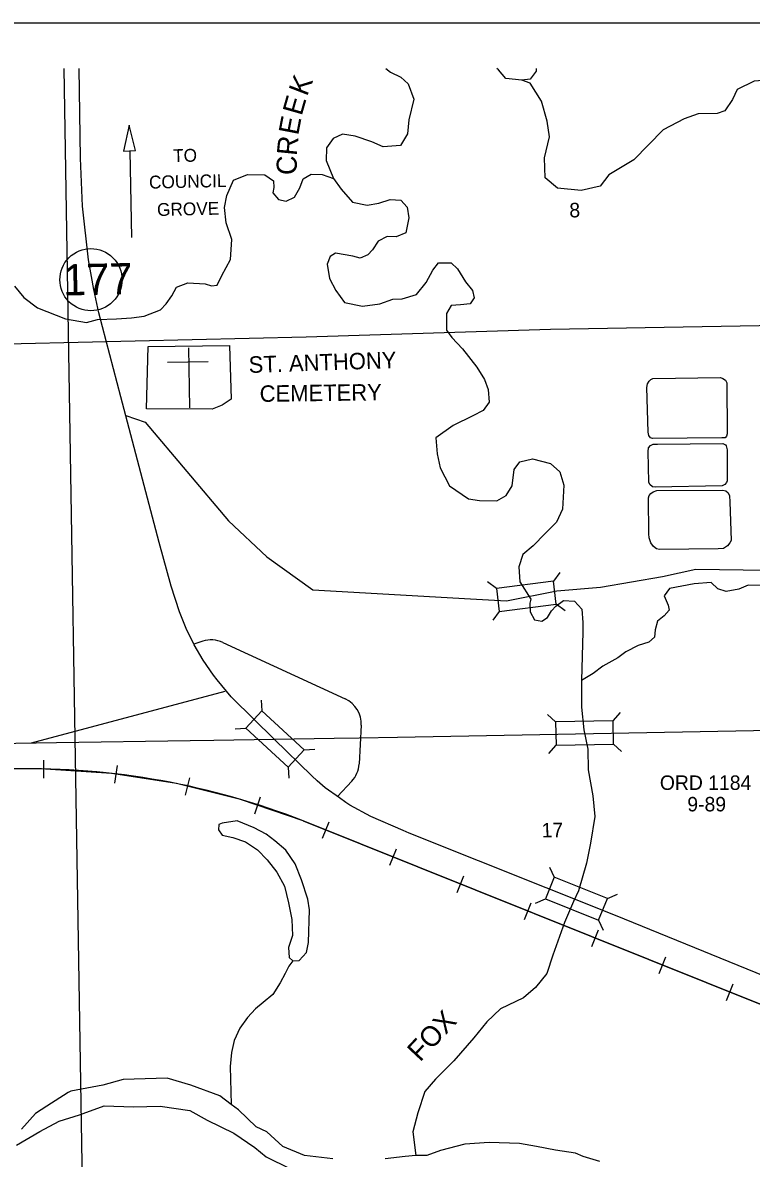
# Model space of a CAD drawing. Extents: x 77.09 to 81.5, y -9.48 to -5.47.
# Drawn here: x 78.242 to 78.995, y -6.709 to -5.536 of the extents above; entities that cross this region are included whole.
import ezdxf

# ---------------------------------------------------------------- set-up
doc = ezdxf.new("R2010")
doc.units = 0
for name, color, linetype in [('PL City Bridges', 7, 'Continuous'), ('PL City Cemetery', 7, 'Continuous'), ('PL City Destination', 7, 'Continuous'), ('PL City Interchanges', 7, 'Continuous'), ('PL City K Route', 7, 'Continuous'), ('PL City K Rte Shields', 7, 'Continuous'), ('PL City Lakes', 7, 'Continuous'), ('PL City Local Roads', 7, 'Continuous'), ('PL City Map Border', 7, 'Continuous'), ('PL City Ordinance', 7, 'Continuous'), ('PL City Railroads', 7, 'Continuous'), ('PL City River and Creek Text', 7, 'Continuous'), ('PL City Rivers', 7, 'Continuous'), ('PL City Section Lines', 7, 'Continuous'), ('PL City Sewage Disposal', 7, 'Continuous'), ('PL City Tributaries', 7, 'Continuous'), ('PL City US Highway', 7, 'Continuous')]:
    doc.layers.add(name, color=color, linetype=linetype)

msp = doc.modelspace()

# ---------------------------------------------------------------- linework, layer by layer
at = {"layer": 'PL City Bridges'}
for p, q in [((78.7312, -6.1202), (78.7221, -6.1135)), ((78.7968, -6.1037), (78.7901, -6.1128)), ((78.8022, -6.1435), (78.7931, -6.1367)), ((78.7342, -6.1442), (78.7275, -6.1532)), ((78.4881, -6.2356), (78.4888, -6.2469)), ((78.7842, -6.2507), (78.7925, -6.2583)), ((78.8519, -6.257), (78.8595, -6.2486)), ((78.4611, -6.2654), (78.4724, -6.2646)), ((78.5324, -6.2871), (78.5437, -6.2864)), ((78.7854, -6.2908), (78.7931, -6.2824)), ((78.8524, -6.2811), (78.8607, -6.2887)), ((78.516, -6.3049), (78.5168, -6.3162)), ((78.7863, -6.4083), (78.791, -6.4186)), ((78.7716, -6.4456), (78.7819, -6.441)), ((78.846, -6.4408), (78.8563, -6.4361)), ((78.8369, -6.4632), (78.8416, -6.4735))]:
    msp.add_line(p, q, dxfattribs=at)
for points in [[(78.7342, -6.1442), (78.7931, -6.1367), (78.7901, -6.1128), (78.7312, -6.1202), (78.7342, -6.1442)], [(78.5324, -6.2871), (78.4888, -6.2469), (78.4724, -6.2646), (78.516, -6.3049), (78.5324, -6.2871)], [(78.8519, -6.257), (78.7925, -6.2583), (78.7931, -6.2824), (78.8524, -6.2811), (78.8519, -6.257)], [(78.846, -6.4408), (78.791, -6.4186), (78.7819, -6.441), (78.8369, -6.4632), (78.846, -6.4408)]]:
    msp.add_lwpolyline(points, dxfattribs=at)
at = {"layer": 'PL City Cemetery'}
for p, q in [((78.4128, -5.8717), (78.414, -5.9337)), ((78.3911, -5.8865), (78.4333, -5.8856))]:
    msp.add_line(p, q, dxfattribs=at)
msp.add_lwpolyline([(78.3714, -5.8701), (78.4555, -5.8692), (78.4572, -5.9245), (78.4476, -5.9307), (78.4373, -5.9351), (78.3694, -5.9346), (78.3714, -5.8701)], dxfattribs=at)
at = {"layer": 'PL City Destination'}
msp.add_line((78.3522, -5.6682), (78.3541, -5.7577), dxfattribs=at)
for points in [[(78.3516, -5.6415), (78.3459, -5.6683)], [(78.3583, -5.6678), (78.3516, -5.6415)], [(78.3459, -5.6683), (78.3583, -5.6678)]]:
    msp.add_lwpolyline(points, dxfattribs=at)
at = {"layer": 'PL City Interchanges'}
for p, q in [((78.4277, -6.1749), (78.4185, -6.1779)), ((78.4483, -6.1761), (78.5749, -6.2344)), ((78.2508, -6.28), (78.4509, -6.2264)), ((78.5914, -6.2617), (78.5893, -6.3017)), ((78.5671, -6.3353), (78.5817, -6.3194))]:
    msp.add_line(p, q, dxfattribs=at)
for centre, start, end in [((78.4365, -6.2019), 65.2727, 108.0478), ((78.5631, -6.2602), 356.9059, 65.2727), ((78.5609, -6.3002), 317.2312, 356.9059)]:
    msp.add_arc(centre, 0.0284, start, end, dxfattribs=at)
at = {"layer": 'PL City K Route'}
for points in [[(78.5015, -6.276), (78.4585, -6.2338), (78.4572, -6.2323), (78.4571, -6.2322), (78.4427, -6.2147), (78.4387, -6.2099), (78.4282, -6.1945), (78.4188, -6.1784), (78.4106, -6.1617), (78.4036, -6.1444), (78.3949, -6.1178), (78.3826, -6.0728), (78.3431, -5.9223), (78.3203, -5.8355), (78.315, -5.8113), (78.3097, -5.7807), (78.3034, -5.7252), (78.3012, -5.6756), (78.2998, -5.5829)], [(79.2977, -6.749), (79.2963, -6.6819), (79.2941, -6.5822), (79.293, -6.5759), (79.2917, -6.5734), (79.2856, -6.5726), (79.2224, -6.574), (79.1925, -6.5747), (79.1615, -6.5737), (79.131, -6.5683), (79.1016, -6.5588), (79.0446, -6.5357), (78.8542, -6.4584), (78.6411, -6.3733), (78.6349, -6.3706), (78.6013, -6.3561), (78.5796, -6.3441), (78.5757, -6.3414), (78.5691, -6.3367), (78.5543, -6.3262), (78.5461, -6.3191), (78.5403, -6.314), (78.5015, -6.276)]]:
    msp.add_lwpolyline(points, dxfattribs=at)
at = {"layer": 'PL City K Rte Shields'}
msp.add_ellipse((78.3121, -5.8012), major_axis=(0.0227, 0.0227), ratio=0.999537, dxfattribs=at)
at = {"layer": 'PL City Lakes'}
msp.add_lwpolyline([(78.5209, -6.505), (78.5274, -6.5049), (78.5349, -6.4965), (78.5369, -6.4861), (78.538, -6.4523), (78.5362, -6.4413), (78.5299, -6.4214), (78.5232, -6.405), (78.5137, -6.3906), (78.5022, -6.3811), (78.4934, -6.3744), (78.4808, -6.3677), (78.4633, -6.3604), (78.4476, -6.3627), (78.4444, -6.3641), (78.4439, -6.3696), (78.4478, -6.3751), (78.4587, -6.3777), (78.4718, -6.3823), (78.4844, -6.3904), (78.4943, -6.4006), (78.5043, -6.4135), (78.5121, -6.4279), (78.5162, -6.4451), (78.5197, -6.4623), (78.5205, -6.4788), (78.5164, -6.4913), (78.5171, -6.5016)], close=True, dxfattribs=at)
at = {"layer": 'PL City Local Roads'}
msp.add_lwpolyline([(78.3482, -5.9417), (78.368, -5.9483), (78.4544, -6.0504), (78.4941, -6.0875), (78.5415, -6.1218), (78.7045, -6.1311), (78.7417, -6.133), (78.7936, -6.1227), (78.839, -6.1189), (78.903, -6.1078), (78.9373, -6.1004), (79.0354, -6.1018)], dxfattribs=at)
at = {"layer": 'PL City Map Border'}
msp.add_lwpolyline([(77.0882, -9.4182), (77.0882, -5.5356), (80.9707, -5.5356), (80.9707, -9.4182), (77.0882, -9.4182)], dxfattribs=at)
at = {"layer": 'PL City Railroads'}
for p, q in [((78.2635, -6.3162), (78.2635, -6.2978)), ((78.3368, -6.3214), (78.3397, -6.3032)), ((78.4099, -6.3338), (78.4144, -6.316)), ((78.4815, -6.3531), (78.4875, -6.3358)), ((78.5516, -6.3785), (78.5584, -6.3615)), ((78.6212, -6.4064), (78.628, -6.3894)), ((78.6908, -6.4344), (78.6976, -6.4173)), ((78.7604, -6.4623), (78.7672, -6.4452)), ((78.83, -6.4902), (78.8368, -6.4732)), ((78.8996, -6.5181), (78.9064, -6.5011)), ((78.9692, -6.546), (78.976, -6.529))]:
    msp.add_line(p, q, dxfattribs=at)
for points in [[(80.9234, -7.3147), (80.8514, -7.291), (78.5314, -6.3604), (78.4668, -6.3383), (78.4006, -6.3219), (78.3332, -6.3114), (78.2651, -6.3069), (78.2323, -6.3068), (77.3143, -6.3204), (77.2568, -6.3292), (77.2004, -6.3439), (77.1458, -6.3643), (77.1355, -6.3689)], [(78.5314, -6.3604), (80.8514, -7.291)]]:
    msp.add_lwpolyline(points, dxfattribs=at)
msp.add_arc((78.2476, -7.0828), 0.7761, 68.5529, 91.1282, dxfattribs=at)
at = {"layer": 'PL City Rivers'}
for points in [[(78.617, -5.5829), (78.6216, -5.5867), (78.6325, -5.592), (78.6402, -5.5988), (78.6459, -5.6146), (78.6408, -5.636), (78.6394, -5.6505), (78.632, -5.6624), (78.6141, -5.664), (78.6026, -5.6587), (78.5852, -5.6528), (78.5721, -5.6509), (78.5624, -5.6552), (78.5555, -5.665), (78.5552, -5.6781), (78.563, -5.6966)], [(78.563, -5.6966), (78.5708, -5.7075), (78.5824, -5.7211), (78.5977, -5.7243), (78.6096, -5.7221), (78.6215, -5.7184), (78.6323, -5.7189), (78.639, -5.7264), (78.6408, -5.7374), (78.6377, -5.7527), (78.6275, -5.757), (78.6183, -5.7564), (78.6091, -5.7614), (78.6033, -5.7704), (78.5985, -5.7754), (78.5904, -5.7789), (78.5828, -5.777), (78.5648, -5.7738), (78.5594, -5.7773), (78.5563, -5.785), (78.5587, -5.8001), (78.5654, -5.8124), (78.5743, -5.8247), (78.5928, -5.8286), (78.6107, -5.8262), (78.6242, -5.8212), (78.6339, -5.821), (78.6485, -5.8166), (78.6586, -5.8041), (78.6655, -5.7915), (78.6713, -5.7839), (78.6844, -5.7837), (78.691, -5.7898), (78.6993, -5.8034), (78.7065, -5.8123), (78.7083, -5.8198), (78.704, -5.8261), (78.6943, -5.827), (78.6845, -5.8278), (78.6798, -5.8362), (78.6795, -5.8534), (78.685, -5.8609), (78.6961, -5.8725), (78.711, -5.8915), (78.7188, -5.9045), (78.7228, -5.9148), (78.7236, -5.9279), (78.7177, -5.9363), (78.707, -5.942), (78.6865, -5.9519), (78.6688, -5.9646), (78.6701, -5.9812), (78.6731, -5.9956), (78.6826, -6.0141), (78.7023, -6.0276), (78.7138, -6.0295), (78.7317, -6.0299), (78.7414, -6.0242), (78.7477, -6.0144), (78.7496, -5.9972), (78.7555, -5.9895), (78.7684, -5.9865), (78.787, -5.9911), (78.7969, -5.9999), (78.8009, -6.0136), (78.7997, -6.0384), (78.7934, -6.0517), (78.7816, -6.0636), (78.7693, -6.0762), (78.7586, -6.0853), (78.7545, -6.0978), (78.7553, -6.1136), (78.7669, -6.1314), (78.7659, -6.1356), (78.7661, -6.1445), (78.7705, -6.1527), (78.7781, -6.154), (78.7841, -6.1504), (78.7883, -6.1435), (78.7926, -6.1386), (78.8006, -6.1329), (78.812, -6.1334), (78.8197, -6.1416), (78.8205, -6.1554), (78.8207, -6.165), (78.8193, -6.2154)], [(78.8193, -6.2154), (78.8192, -6.243), (78.8217, -6.2664), (78.8258, -6.2864), (78.8262, -6.3077), (78.8309, -6.3346), (78.8329, -6.3559), (78.8285, -6.3836), (78.8244, -6.4043), (78.8162, -6.4328), (78.8109, -6.4439), (78.8015, -6.4654), (78.7948, -6.4848), (78.7896, -6.4994), (78.7833, -6.5181), (78.7716, -6.5328), (78.7593, -6.5433), (78.7356, -6.5547), (78.7212, -6.5681), (78.7079, -6.5848), (78.6871, -6.6086), (78.6684, -6.6275), (78.6572, -6.6401), (78.6499, -6.6623), (78.6448, -6.6817), (78.6479, -6.7065)], [(78.5209, -6.505), (78.5167, -6.5106), (78.513, -6.5182), (78.5077, -6.528), (78.5003, -6.5398), (78.4901, -6.5483), (78.4821, -6.5546), (78.4741, -6.5637), (78.4661, -6.5748), (78.4603, -6.5874), (78.4573, -6.5998), (78.4559, -6.6143), (78.457, -6.6536)], [(78.5622, -6.7099), (78.5328, -6.7062), (78.5104, -6.6969), (78.4939, -6.682), (78.4829, -6.6767), (78.4647, -6.659), (78.457, -6.6536), (78.4455, -6.6448), (78.4155, -6.6336), (78.3909, -6.6264), (78.3453, -6.6278), (78.3243, -6.6336), (78.2912, -6.6397), (78.2886, -6.6411), (78.2665, -6.6552), (78.2547, -6.663), (78.2403, -6.6791)], [(78.2351, -6.6957), (78.2593, -6.6816), (78.2792, -6.6709), (78.3003, -6.6644), (78.3257, -6.655), (78.3561, -6.6559), (78.3838, -6.6555), (78.4143, -6.6598), (78.4323, -6.6699), (78.4597, -6.6833), (78.4816, -6.6981), (78.4932, -6.7076), (78.5178, -6.7196)], [(78.838, -6.7125), (78.8211, -6.7072), (78.8129, -6.7039), (78.7922, -6.7008), (78.7726, -6.697), (78.7552, -6.6938), (78.7237, -6.6929), (78.6987, -6.6947), (78.6733, -6.7013), (78.6593, -6.7063), (78.6479, -6.7065), (78.637, -6.7074), (78.6164, -6.7098)]]:
    msp.add_lwpolyline(points, dxfattribs=at)
at = {"layer": 'PL City Section Lines'}
msp.add_line((78.3059, -6.8827), (78.2845, -5.5829), dxfattribs=at)
msp.add_lwpolyline([(80.9234, -5.8222), (80.7705, -5.8232), (80.565, -5.8276), (80.3626, -5.8299), (79.9847, -5.8346), (79.5858, -5.8409), (79.2771, -5.8439), (78.7871, -5.8526), (78.5346, -5.8606), (78.1217, -5.8701), (77.7308, -5.8653), (77.5256, -5.8669), (77.3244, -5.8681), (77.1355, -5.8697)], dxfattribs=at)
at = {"layer": 'PL City Sewage Disposal'}
for points in [[(78.8869, -5.9127), (78.8873, -5.9088), (78.889, -5.9062), (78.8908, -5.9042), (78.8931, -5.9034), (78.9629, -5.9022), (78.9652, -5.9032), (78.9679, -5.905), (78.9694, -5.9078), (78.9699, -5.9604), (78.969, -5.9629), (78.9678, -5.9645), (78.9644, -5.9647), (78.8926, -5.9654), (78.8904, -5.9646), (78.8887, -5.9623), (78.888, -5.9589)], [(78.8882, -5.9787), (78.8885, -5.9749), (78.8905, -5.9725), (78.8933, -5.9712), (78.8979, -5.9712), (78.9654, -5.9705), (78.9681, -5.9719), (78.9686, -5.9729), (78.9699, -5.9769), (78.9697, -6.0089), (78.969, -6.0108), (78.9674, -6.0129), (78.9646, -6.0144), (78.8952, -6.0157), (78.8925, -6.0154), (78.8899, -6.0129), (78.8887, -6.0103)], [(78.8885, -6.0268), (78.889, -6.0241), (78.8908, -6.022), (78.8934, -6.0203), (78.8972, -6.0192), (78.9654, -6.0188), (78.9685, -6.0194), (78.9707, -6.0213), (78.9721, -6.0247), (78.9727, -6.0307), (78.9738, -6.0706), (78.9724, -6.0732), (78.97, -6.0763), (78.966, -6.0789), (78.9605, -6.0793), (78.8998, -6.08), (78.8968, -6.0795), (78.8937, -6.0769), (78.8909, -6.073), (78.8892, -6.0681), (78.8888, -6.0638)]]:
    msp.add_lwpolyline(points, close=True, dxfattribs=at)
at = {"layer": 'PL City Tributaries'}
for points in [[(78.7574, -5.5949), (78.7411, -5.5931), (78.7333, -5.5842), (78.7318, -5.5829)], [(79.04, -5.5829), (79.0362, -5.5863), (79.0244, -5.5941), (78.9978, -5.5959), (78.9801, -5.6045), (78.9753, -5.6149), (78.9674, -5.6267), (78.9593, -5.6296), (78.9398, -5.6299), (78.9252, -5.635), (78.9037, -5.6464), (78.8732, -5.6772), (78.8474, -5.6928), (78.8384, -5.7047), (78.8189, -5.7091), (78.7944, -5.7067), (78.7818, -5.6959), (78.7809, -5.6752), (78.786, -5.6537), (78.7836, -5.6372), (78.7778, -5.6166), (78.7661, -5.5982), (78.7574, -5.5949)], [(78.7724, -5.5829), (78.7724, -5.5857), (78.7661, -5.5941), (78.7574, -5.5949)], [(78.2332, -5.808), (78.2426, -5.8196), (78.2569, -5.8304), (78.2858, -5.8417), (78.3076, -5.8455), (78.3189, -5.8425), (78.3384, -5.8415), (78.3542, -5.8406), (78.3672, -5.839), (78.3839, -5.8325), (78.3898, -5.8262), (78.3956, -5.8179), (78.4004, -5.8088), (78.4122, -5.8045), (78.4302, -5.8056), (78.4367, -5.8076), (78.4427, -5.8068), (78.4474, -5.797), (78.4564, -5.7803), (78.4577, -5.7596), (78.452, -5.7425), (78.4501, -5.7266), (78.4526, -5.7142), (78.4594, -5.6982), (78.474, -5.6925), (78.4919, -5.6929), (78.5007, -5.6989), (78.5013, -5.7058), (78.5003, -5.7114), (78.5059, -5.7182), (78.514, -5.7201), (78.5226, -5.7158), (78.5279, -5.7061), (78.5316, -5.6971), (78.5396, -5.6921), (78.551, -5.6926), (78.563, -5.6966)], [(79.0061, -6.1173), (78.9914, -6.1168), (78.9817, -6.1211), (78.9687, -6.1234), (78.96, -6.1208), (78.9534, -6.114), (78.9355, -6.1156), (78.9101, -6.1202), (78.9048, -6.1278), (78.9087, -6.1374), (78.9099, -6.1429), (78.9045, -6.1485), (78.8976, -6.1542), (78.8955, -6.1632), (78.8946, -6.1708), (78.8887, -6.1757), (78.8779, -6.1793), (78.865, -6.1857), (78.8569, -6.1921), (78.8413, -6.2006), (78.8311, -6.2083), (78.8193, -6.2154)]]:
    msp.add_lwpolyline(points, dxfattribs=at)
at = {"layer": 'PL City US Highway'}
for points in [[(78.5015, -6.276), (78.5637, -6.275), (78.5894, -6.2746), (78.6289, -6.274), (79.1627, -6.2639), (79.2508, -6.2633), (79.2718, -6.2628), (79.2872, -6.2627), (79.4406, -6.2586), (79.4482, -6.2584), (79.5723, -6.2574), (79.6777, -6.2611), (79.7871, -6.2678), (80.5946, -6.3172), (80.6629, -6.3187), (80.7001, -6.3177), (80.7434, -6.3149), (80.7928, -6.3097), (80.8235, -6.3054), (80.8541, -6.3002), (80.8966, -6.2913), (80.9234, -6.2845)], [(77.1355, -6.2876), (77.1647, -6.2843), (77.2451, -6.2781), (77.3258, -6.2751), (77.6237, -6.271), (77.6733, -6.2725), (77.8593, -6.2813), (77.9462, -6.2833), (78.0207, -6.2836), (78.0865, -6.2826), (78.2765, -6.2796), (78.4147, -6.2774), (78.4392, -6.277), (78.5015, -6.276)]]:
    msp.add_lwpolyline(points, dxfattribs=at)

# ---------------------------------------------------------------- texts
at = {"layer": 'PL City Cemetery'}
for s, rotation, p in [('ST. ANTHONY', 1.934, (78.4754, -5.8976)), ('CEMETERY', 0.755, (78.4866, -5.9275))]:
    msp.add_text(s, height=0.017, rotation=rotation, dxfattribs=at).set_placement(p)
at = {"layer": 'PL City Destination'}
for s, rotation, p in [('TO ', 1.2592, (78.3972, -5.6797)), ('COUNCIL', 1.2598, (78.3723, -5.7071)), ('GROVE', 1.2604, (78.3806, -5.7354))]:
    msp.add_text(s, height=0.0133, rotation=rotation, dxfattribs=at).set_placement(p)
at = {"layer": 'PL City K Rte Shields'}
msp.add_text('177', height=0.0322, rotation=1.2594, dxfattribs=at).set_placement((78.2836, -5.8176))
at = {"layer": 'PL City Ordinance'}
for s, p in [('ORD 1184', (78.9002, -6.3285)), ('9-89', (78.9286, -6.3507))]:
    msp.add_text(s, height=0.01496, dxfattribs=at).set_placement(p)
at = {"layer": 'PL City River and Creek Text'}
for s, rotation, p in [('K', 69.0097, (78.5354, -5.6124)), ('E', 74.1044, (78.5299, -5.6325)), ('E', 79.1994, (78.5263, -5.6526)), ('R', 84.2948, (78.5248, -5.6736)), ('C', 89.3906, (78.5248, -5.6931)), ('FOX', 46.9056, (78.6523, -6.6103))]:
    msp.add_text(s, height=0.0208, rotation=rotation, dxfattribs=at).set_placement(p)
at = {"layer": 'PL City Section Lines'}
for s, rotation, p in [('8', 1.2496, (78.8068, -5.7369)), ('17', 1.2696, (78.7781, -6.3777))]:
    msp.add_text(s, height=0.015, rotation=rotation, dxfattribs=at).set_placement(p)

doc.saveas('drawing.dxf')
